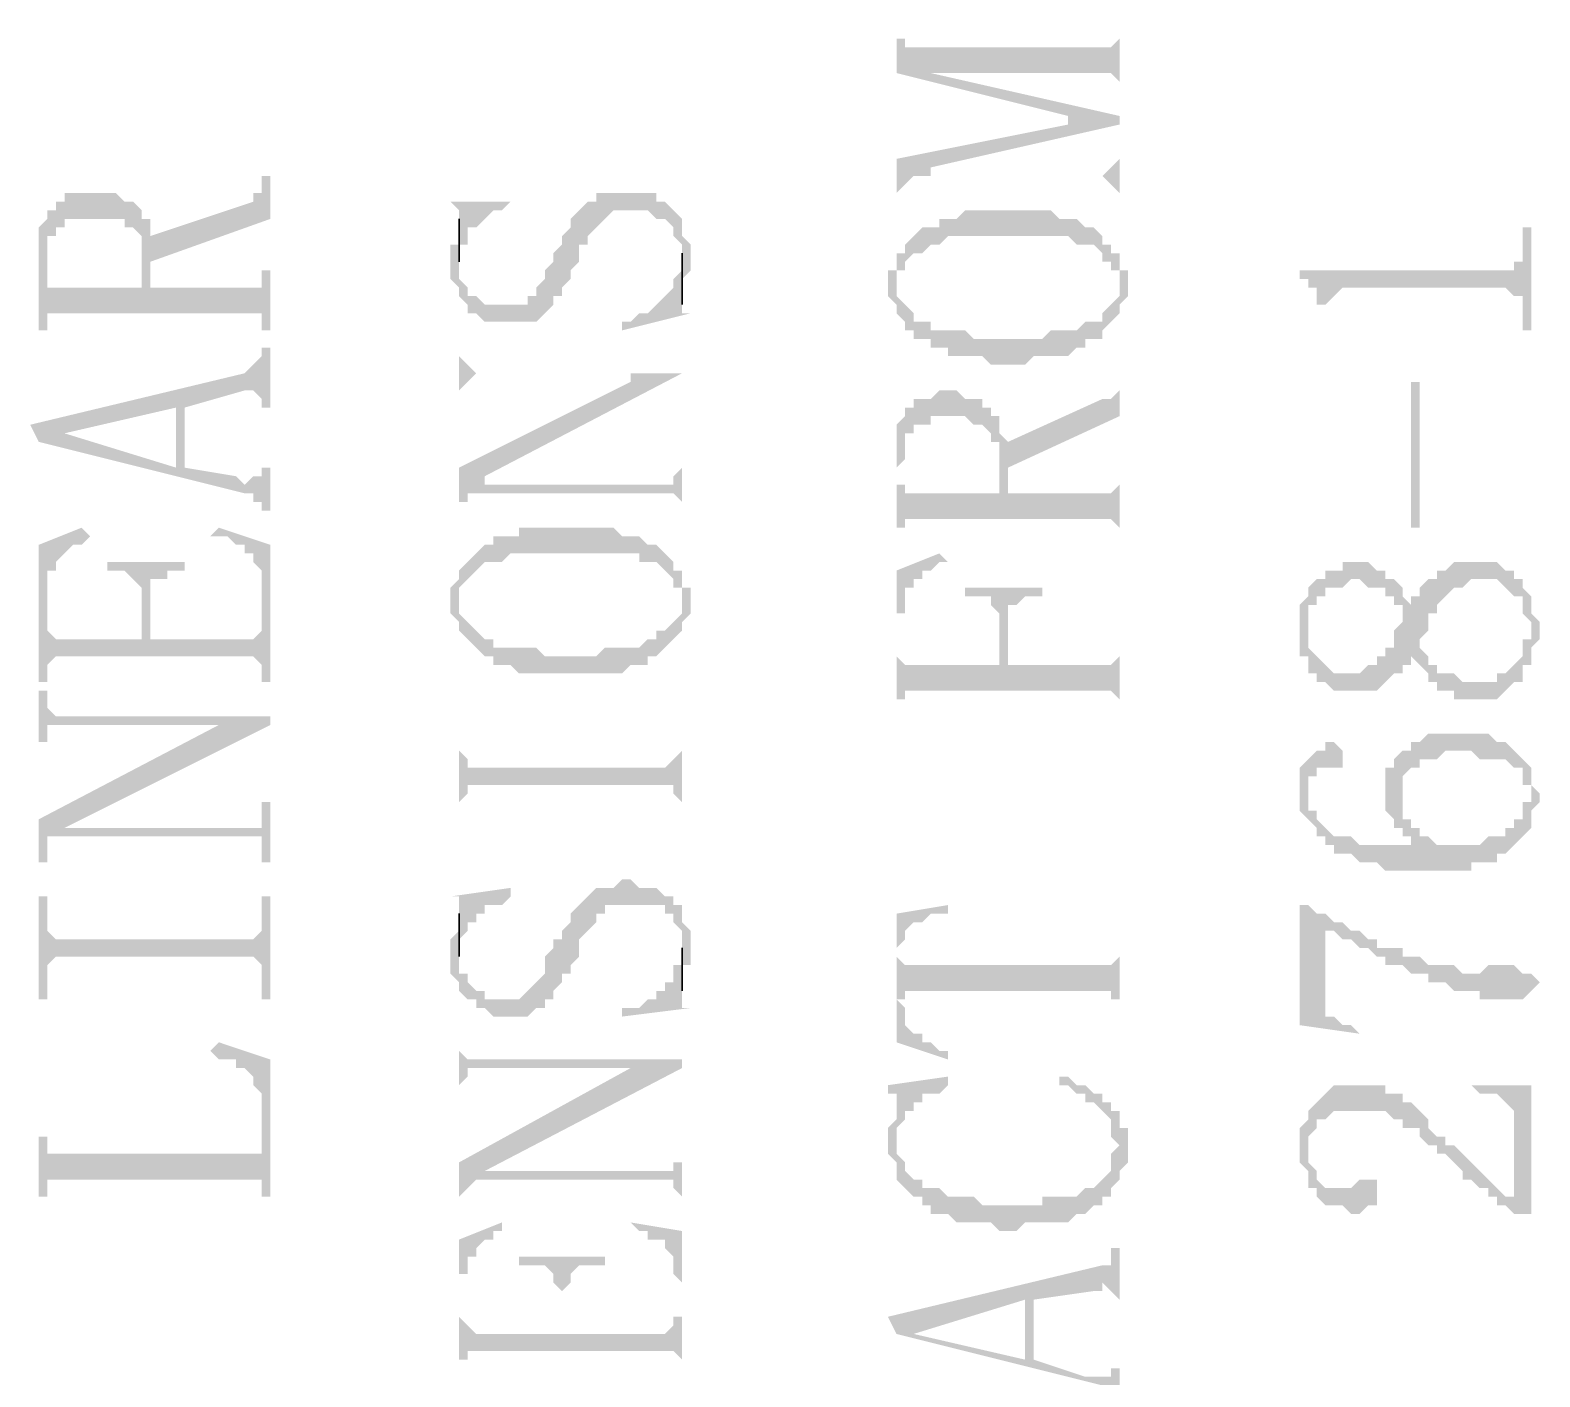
# Model space of a CAD drawing. Header units: millimetres. Extents: x 1399 to 2555, y 1196 to 1555.
# Drawn here: x 2144.98 to 2152.93, y 1466.06 to 1473.15 of the extents above; entities that cross this region are included whole.
import ezdxf

# ---------------------------------------------------------------- set-up
doc = ezdxf.new("R2010")
doc.units = ezdxf.units.MM

msp = doc.modelspace()

# ---------------------------------------------------------------- hatches: boundary and pattern name
at = {"transparency": 33554559}
for points in [[(2149.5401, 1473.14948), (2149.5401, 1472.92382), (2150.44274, 1472.69816), (2150.44274, 1472.65303), (2150.71354, 1472.65303), (2150.71354, 1472.69816), (2149.72063, 1472.92382), (2149.72063, 1472.92382), (2149.63036, 1473.05922), (2149.58523, 1473.05922), (2149.58523, 1473.10435), (2149.5401, 1473.10435)], [(2149.63036, 1473.05922), (2149.72063, 1472.92382), (2150.6684, 1472.92382), (2150.71354, 1472.87869), (2150.71354, 1472.83356), (2150.71354, 1473.14948), (2150.71354, 1473.10435), (2150.71354, 1473.10435), (2150.6684, 1473.05922), (2150.62327, 1473.05922)], [(2149.5401, 1472.4725), (2149.5401, 1472.29197), (2149.5401, 1472.29197), (2149.58523, 1472.33711), (2149.58523, 1472.33711), (2149.63036, 1472.38224), (2149.72063, 1472.42737), (2150.71354, 1472.65303), (2150.44274, 1472.65303)], [(2149.63036, 1472.38224), (2150.62327, 1472.38224), (2150.6684, 1472.33711), (2150.6684, 1472.33711), (2150.71354, 1472.29197), (2150.71354, 1472.4725), (2150.71354, 1472.4725), (2150.6684, 1472.42737), (2150.6684, 1472.42737), (2150.62327, 1472.38224), (2149.72063, 1472.38224), (2149.72063, 1472.42737)], [(2145.6136, 1472.06631), (2145.6136, 1471.93092), (2146.24545, 1472.15658), (2146.24545, 1472.38224), (2146.20032, 1472.38224), (2146.20032, 1472.33711), (2146.20032, 1472.29197), (2146.15519, 1472.29197), (2146.15519, 1472.24684)], [(2145.02688, 1471.97605), (2145.02688, 1471.56986), (2145.07202, 1471.56986), (2145.07202, 1471.97605), (2145.07202, 1472.06631), (2145.11715, 1472.06631), (2145.11715, 1472.11144), (2145.16228, 1472.11144), (2145.16228, 1472.15658), (2145.47821, 1472.15658), (2145.47821, 1472.11144), (2145.52334, 1472.11144), (2145.56847, 1472.06631), (2145.56847, 1472.02118), (2145.56847, 1471.79552), (2145.6136, 1472.15658), (2145.56847, 1472.15658), (2145.56847, 1472.20171), (2145.52334, 1472.24684), (2145.47821, 1472.24684), (2145.43307, 1472.29197), (2145.16228, 1472.29197), (2145.16228, 1472.24684), (2145.11715, 1472.24684), (2145.11715, 1472.20171), (2145.07202, 1472.20171), (2145.07202, 1472.15658), (2145.07202, 1472.15658), (2145.02688, 1472.11144), (2145.02688, 1472.06631), (2145.02688, 1472.02118)], [(2147.19323, 1471.93092), (2147.19323, 1471.84065), (2147.19323, 1471.84065), (2147.23836, 1471.79552), (2147.23836, 1471.75039), (2147.23836, 1471.75039), (2147.28349, 1471.70525), (2147.28349, 1471.66012), (2147.32862, 1471.66012), (2147.37376, 1471.61499), (2147.64455, 1471.61499), (2147.68968, 1471.66012), (2147.68968, 1471.66012), (2147.73481, 1471.70525), (2147.73481, 1471.75039), (2147.77995, 1471.75039), (2147.77995, 1471.79552), (2147.82508, 1471.84065), (2147.82508, 1471.88578), (2147.87021, 1471.93092), (2147.87021, 1472.02118), (2147.91534, 1472.02118), (2147.91534, 1472.06631), (2147.96047, 1472.11144), (2147.96047, 1472.11144), (2148.00561, 1472.15658), (2148.00561, 1472.15658), (2148.05074, 1472.20171), (2148.23127, 1472.20171), (2148.2764, 1472.15658), (2148.32153, 1472.15658), (2148.36666, 1472.11144), (2148.36666, 1472.06631), (2148.4118, 1472.02118), (2148.4118, 1471.79552), (2148.4118, 1471.84065), (2148.4118, 1471.84065), (2148.45693, 1471.88578), (2148.45693, 1471.97605), (2148.45693, 1472.02118), (2148.45693, 1472.02118), (2148.4118, 1472.06631), (2148.4118, 1472.15658), (2148.4118, 1472.15658), (2148.36666, 1472.20171), (2148.36666, 1472.20171), (2148.32153, 1472.24684), (2148.2764, 1472.24684), (2148.2764, 1472.29197), (2147.96047, 1472.29197), (2147.96047, 1472.24684), (2147.91534, 1472.24684), (2147.87021, 1472.20171), (2147.87021, 1472.20171), (2147.82508, 1472.15658), (2147.82508, 1472.11144), (2147.82508, 1472.11144), (2147.77995, 1472.06631), (2147.77995, 1472.02118), (2147.73481, 1471.97605), (2147.73481, 1471.93092), (2147.68968, 1471.88578), (2147.68968, 1471.84065), (2147.68968, 1471.84065), (2147.64455, 1471.79552), (2147.64455, 1471.75039), (2147.59942, 1471.75039), (2147.59942, 1471.70525), (2147.37376, 1471.70525), (2147.32862, 1471.75039), (2147.28349, 1471.75039), (2147.28349, 1471.79552), (2147.28349, 1471.79552), (2147.23836, 1471.84065), (2147.23836, 1472.11144), (2147.23836, 1472.02118), (2147.19323, 1472.02118), (2147.19323, 1471.97605)], [(2147.19323, 1472.24684), (2147.23836, 1472.20171), (2147.23836, 1472.02118), (2147.28349, 1472.02118), (2147.28349, 1472.11144), (2147.32862, 1472.11144), (2147.37376, 1472.15658), (2147.37376, 1472.15658), (2147.41889, 1472.20171), (2147.46402, 1472.20171), (2147.50915, 1472.24684), (2147.50915, 1472.24684)], [(2145.07202, 1471.61499), (2145.07202, 1471.66012), (2146.20032, 1471.66012), (2146.20032, 1471.56986), (2146.24545, 1471.56986), (2146.24545, 1471.88578), (2146.20032, 1471.88578), (2146.20032, 1471.84065), (2146.20032, 1471.79552), (2145.6136, 1471.79552), (2145.6136, 1472.06631), (2145.6136, 1472.15658), (2145.56847, 1471.79552), (2145.07202, 1471.79552), (2145.07202, 1471.93092)], [(2149.5401, 1471.97605), (2149.5401, 1471.79552), (2149.5401, 1471.88578), (2149.58523, 1471.88578), (2149.58523, 1471.93092), (2149.63036, 1471.97605), (2149.6755, 1471.97605), (2149.72063, 1472.02118), (2149.76576, 1472.02118), (2149.81089, 1472.06631), (2150.44274, 1472.06631), (2150.48788, 1472.02118), (2150.57814, 1472.02118), (2150.62327, 1471.97605), (2150.62327, 1471.93092), (2150.6684, 1471.93092), (2150.6684, 1471.88578), (2150.71354, 1471.88578), (2150.71354, 1471.79552), (2150.71354, 1471.97605), (2150.6684, 1471.97605), (2150.6684, 1472.02118), (2150.62327, 1472.02118), (2150.62327, 1472.06631), (2150.57814, 1472.11144), (2150.53301, 1472.11144), (2150.48788, 1472.15658), (2150.39761, 1472.15658), (2150.35248, 1472.20171), (2149.90116, 1472.20171), (2149.85603, 1472.15658), (2149.76576, 1472.15658), (2149.76576, 1472.11144), (2149.6755, 1472.11144), (2149.63036, 1472.06631), (2149.63036, 1472.06631), (2149.58523, 1472.02118), (2149.58523, 1471.97605)], [(2151.66131, 1471.88578), (2151.66131, 1471.84065), (2151.70644, 1471.84065), (2151.70644, 1471.79552), (2151.75158, 1471.79552), (2151.75158, 1471.70525), (2151.79671, 1471.70525), (2151.79671, 1471.56986), (2151.79671, 1471.70525), (2151.84184, 1471.75039), (2151.84184, 1471.75039), (2151.88697, 1471.79552), (2152.74448, 1471.79552), (2152.78962, 1471.75039), (2152.83475, 1471.75039), (2152.83475, 1471.70525), (2152.83475, 1471.56986), (2152.87988, 1471.56986), (2152.87988, 1472.11144), (2152.83475, 1472.11144), (2152.83475, 1471.97605), (2152.83475, 1471.93092), (2152.78962, 1471.93092), (2152.78962, 1471.88578), (2152.74448, 1471.88578)], [(2149.49497, 1471.79552), (2149.49497, 1471.75039), (2149.49497, 1471.75039), (2149.5401, 1471.70525), (2149.5401, 1471.66012), (2149.5401, 1471.66012), (2149.58523, 1471.61499), (2149.58523, 1471.56986), (2149.63036, 1471.56986), (2149.63036, 1471.52473), (2149.72063, 1471.52473), (2149.72063, 1471.47959), (2149.81089, 1471.47959), (2149.81089, 1471.43446), (2149.99142, 1471.43446), (2150.03655, 1471.38933), (2150.21708, 1471.38933), (2150.26222, 1471.43446), (2150.44274, 1471.43446), (2150.48788, 1471.47959), (2150.53301, 1471.47959), (2150.53301, 1471.52473), (2150.62327, 1471.52473), (2150.62327, 1471.56986), (2150.6684, 1471.61499), (2150.6684, 1471.61499), (2150.71354, 1471.66012), (2150.71354, 1471.70525), (2150.75867, 1471.75039), (2150.75867, 1471.88578), (2150.71354, 1471.88578), (2150.71354, 1471.97605), (2150.71354, 1471.79552), (2150.71354, 1471.75039), (2150.71354, 1471.75039), (2150.6684, 1471.70525), (2150.6684, 1471.70525), (2150.62327, 1471.66012), (2150.62327, 1471.61499), (2150.53301, 1471.61499), (2150.48788, 1471.56986), (2150.35248, 1471.56986), (2150.30735, 1471.52473), (2149.94629, 1471.52473), (2149.90116, 1471.56986), (2149.72063, 1471.56986), (2149.72063, 1471.61499), (2149.63036, 1471.61499), (2149.63036, 1471.66012), (2149.58523, 1471.70525), (2149.58523, 1471.70525), (2149.5401, 1471.75039), (2149.5401, 1471.79552), (2149.5401, 1471.97605), (2149.5401, 1471.88578), (2149.49497, 1471.88578), (2149.49497, 1471.84065)], [(2148.09587, 1471.61499), (2148.09587, 1471.56986), (2148.45693, 1471.66012), (2148.4118, 1471.66012), (2148.4118, 1471.70525), (2148.4118, 1471.88578), (2148.36666, 1471.84065), (2148.36666, 1471.79552), (2148.32153, 1471.75039), (2148.32153, 1471.75039), (2148.2764, 1471.70525), (2148.2764, 1471.70525), (2148.23127, 1471.66012), (2148.18614, 1471.66012), (2148.141, 1471.61499)], [(2144.98175, 1471.0734), (2145.02688, 1470.98314), (2145.16228, 1471.02827), (2145.749, 1471.16367), (2145.749, 1470.84774), (2145.79413, 1471.16367), (2146.11006, 1471.25393), (2146.15519, 1471.25393), (2146.20032, 1471.2088), (2146.20032, 1471.16367), (2146.24545, 1471.16367), (2146.24545, 1471.47959), (2146.20032, 1471.47959), (2146.20032, 1471.43446), (2146.20032, 1471.43446), (2146.15519, 1471.38933), (2146.15519, 1471.38933), (2146.11006, 1471.3442)], [(2147.23836, 1471.47959), (2147.23836, 1471.2088), (2147.23836, 1471.25393), (2147.28349, 1471.29907), (2147.28349, 1471.29907), (2147.32862, 1471.3442), (2148.141, 1471.3442), (2148.141, 1471.29907), (2148.4118, 1471.3442), (2147.32862, 1471.3442), (2147.28349, 1471.38933), (2147.28349, 1471.38933), (2147.23836, 1471.43446)], [(2147.23836, 1470.84774), (2147.23836, 1470.62208), (2147.23836, 1470.66721), (2147.28349, 1470.66721), (2147.28349, 1470.71235), (2147.32862, 1470.71235), (2147.37376, 1470.80261), (2148.4118, 1471.3442), (2148.141, 1471.29907)], [(2149.5401, 1470.89288), (2149.5401, 1470.48669), (2149.5401, 1470.84774), (2149.58523, 1470.89288), (2149.58523, 1470.98314), (2149.58523, 1471.02827), (2149.63036, 1471.02827), (2149.63036, 1471.0734), (2149.72063, 1471.0734), (2149.72063, 1471.11854), (2149.90116, 1471.11854), (2149.94629, 1471.0734), (2149.99142, 1471.0734), (2150.03655, 1471.02827), (2150.03655, 1470.98314), (2150.08169, 1470.98314), (2150.08169, 1470.71235), (2150.08169, 1471.11854), (2150.03655, 1471.11854), (2150.03655, 1471.16367), (2149.99142, 1471.16367), (2149.99142, 1471.2088), (2149.90116, 1471.2088), (2149.85603, 1471.25393), (2149.76576, 1471.25393), (2149.72063, 1471.2088), (2149.63036, 1471.2088), (2149.63036, 1471.16367), (2149.58523, 1471.16367), (2149.58523, 1471.11854), (2149.58523, 1471.11854), (2149.5401, 1471.0734), (2149.5401, 1471.02827), (2149.5401, 1470.93801)], [(2150.12682, 1470.98314), (2150.12682, 1470.84774), (2150.71354, 1471.11854), (2150.71354, 1471.29907), (2150.71354, 1471.25393), (2150.71354, 1471.25393), (2150.6684, 1471.2088), (2150.62327, 1471.2088)], [(2152.29316, 1470.53182), (2152.29316, 1471.29907), (2152.24803, 1471.29907), (2152.24803, 1470.53182)], [(2145.02688, 1470.98314), (2146.11006, 1470.71235), (2146.15519, 1470.71235), (2146.15519, 1470.66721), (2146.20032, 1470.66721), (2146.20032, 1470.62208), (2146.24545, 1470.62208), (2146.24545, 1470.84774), (2146.20032, 1470.84774), (2146.20032, 1470.80261), (2146.15519, 1470.80261), (2146.11006, 1470.75748), (2146.11006, 1470.75748), (2146.06492, 1470.80261), (2145.79413, 1470.84774), (2145.79413, 1471.16367), (2145.749, 1470.84774), (2145.16228, 1471.02827), (2145.16228, 1471.02827)], [(2149.5401, 1470.53182), (2149.58523, 1470.53182), (2149.58523, 1470.57695), (2150.6684, 1470.57695), (2150.71354, 1470.53182), (2150.71354, 1470.48669), (2150.71354, 1470.80261), (2150.71354, 1470.75748), (2150.71354, 1470.75748), (2150.6684, 1470.71235), (2150.12682, 1470.71235), (2150.12682, 1470.98314), (2150.12682, 1470.98314), (2150.08169, 1471.02827), (2150.08169, 1471.0734), (2150.08169, 1470.71235), (2149.58523, 1470.71235), (2149.58523, 1470.75748), (2149.5401, 1470.75748), (2149.5401, 1470.84774)], [(2147.32862, 1470.71235), (2148.36666, 1470.71235), (2148.4118, 1470.66721), (2148.4118, 1470.62208), (2148.4118, 1470.89288), (2148.4118, 1470.84774), (2148.36666, 1470.80261), (2148.36666, 1470.75748), (2147.37376, 1470.75748), (2147.37376, 1470.80261)], [(2145.02688, 1470.44155), (2145.02688, 1469.71944), (2145.07202, 1469.71944), (2145.07202, 1470.21589), (2145.07202, 1470.30616), (2145.11715, 1470.30616), (2145.11715, 1470.35129), (2145.11715, 1470.35129), (2145.16228, 1470.39642), (2145.16228, 1470.39642), (2145.20741, 1470.44155), (2145.25254, 1470.44155), (2145.29768, 1470.48669), (2145.25254, 1470.53182)], [(2145.92953, 1470.48669), (2146.01979, 1470.48669), (2146.06492, 1470.44155), (2146.11006, 1470.44155), (2146.11006, 1470.39642), (2146.15519, 1470.39642), (2146.15519, 1470.35129), (2146.15519, 1470.35129), (2146.20032, 1470.30616), (2146.20032, 1470.21589), (2146.20032, 1469.71944), (2146.24545, 1469.71944), (2146.24545, 1470.44155), (2145.97466, 1470.53182)], [(2147.23836, 1470.30616), (2147.23836, 1470.12563), (2147.23836, 1470.21589), (2147.28349, 1470.26103), (2147.28349, 1470.26103), (2147.32862, 1470.30616), (2147.32862, 1470.30616), (2147.37376, 1470.35129), (2147.46402, 1470.35129), (2147.50915, 1470.39642), (2148.18614, 1470.39642), (2148.18614, 1470.35129), (2148.2764, 1470.35129), (2148.32153, 1470.30616), (2148.32153, 1470.30616), (2148.36666, 1470.26103), (2148.36666, 1470.21589), (2148.4118, 1470.21589), (2148.4118, 1470.12563), (2148.4118, 1470.30616), (2148.36666, 1470.30616), (2148.36666, 1470.35129), (2148.32153, 1470.39642), (2148.32153, 1470.39642), (2148.2764, 1470.44155), (2148.23127, 1470.44155), (2148.18614, 1470.48669), (2148.09587, 1470.48669), (2148.05074, 1470.53182), (2147.55429, 1470.53182), (2147.55429, 1470.48669), (2147.41889, 1470.48669), (2147.41889, 1470.44155), (2147.37376, 1470.44155), (2147.32862, 1470.39642), (2147.32862, 1470.39642), (2147.28349, 1470.35129), (2147.28349, 1470.35129)], [(2149.5401, 1470.30616), (2149.5401, 1469.58404), (2149.5401, 1470.0805), (2149.58523, 1470.0805), (2149.58523, 1470.21589), (2149.63036, 1470.21589), (2149.63036, 1470.26103), (2149.6755, 1470.26103), (2149.6755, 1470.30616), (2149.72063, 1470.30616), (2149.76576, 1470.35129), (2149.81089, 1470.35129), (2149.76576, 1470.39642)], [(2145.38794, 1470.35129), (2145.38794, 1470.30616), (2145.47821, 1470.30616), (2145.52334, 1470.26103), (2145.52334, 1470.26103), (2145.56847, 1470.21589), (2145.56847, 1469.9451), (2145.6136, 1470.17076), (2145.6136, 1470.26103), (2145.70387, 1470.26103), (2145.70387, 1470.30616), (2145.79413, 1470.30616), (2145.79413, 1470.35129)], [(2147.19323, 1470.12563), (2147.19323, 1470.0805), (2147.23836, 1470.03536), (2147.23836, 1469.99023), (2147.28349, 1469.9451), (2147.28349, 1469.9451), (2147.32862, 1469.89997), (2147.32862, 1469.89997), (2147.37376, 1469.85484), (2147.41889, 1469.85484), (2147.41889, 1469.8097), (2147.50915, 1469.8097), (2147.55429, 1469.76457), (2148.09587, 1469.76457), (2148.141, 1469.8097), (2148.23127, 1469.8097), (2148.23127, 1469.85484), (2148.2764, 1469.85484), (2148.32153, 1469.89997), (2148.32153, 1469.89997), (2148.36666, 1469.9451), (2148.36666, 1469.9451), (2148.4118, 1469.99023), (2148.4118, 1470.03536), (2148.4118, 1470.03536), (2148.45693, 1470.0805), (2148.45693, 1470.12563), (2148.45693, 1470.21589), (2148.4118, 1470.21589), (2148.4118, 1470.30616), (2148.4118, 1470.12563), (2148.4118, 1470.0805), (2148.36666, 1470.03536), (2148.36666, 1470.03536), (2148.32153, 1469.99023), (2148.2764, 1469.99023), (2148.2764, 1469.9451), (2148.23127, 1469.9451), (2148.18614, 1469.89997), (2148.00561, 1469.89997), (2147.96047, 1469.85484), (2147.68968, 1469.85484), (2147.64455, 1469.89997), (2147.41889, 1469.89997), (2147.41889, 1469.9451), (2147.37376, 1469.9451), (2147.32862, 1469.99023), (2147.32862, 1469.99023), (2147.28349, 1470.03536), (2147.28349, 1470.03536), (2147.23836, 1470.0805), (2147.23836, 1470.12563), (2147.23836, 1470.30616), (2147.23836, 1470.26103), (2147.23836, 1470.26103), (2147.19323, 1470.21589), (2147.19323, 1470.17076)], [(2151.66131, 1469.99023), (2151.66131, 1469.85484), (2151.70644, 1469.85484), (2151.70644, 1469.76457), (2151.75158, 1469.76457), (2151.75158, 1469.71944), (2151.79671, 1469.71944), (2151.84184, 1469.67431), (2152.0675, 1469.67431), (2152.11263, 1469.71944), (2152.11263, 1469.71944), (2152.15777, 1469.76457), (2152.2029, 1469.76457), (2152.2029, 1469.8097), (2152.24803, 1469.8097), (2152.24803, 1469.85484), (2152.24803, 1469.85484), (2152.29316, 1469.8097), (2152.29316, 1469.9451), (2152.29316, 1469.9451), (2152.3383, 1469.99023), (2152.3383, 1470.0805), (2152.38343, 1470.0805), (2152.38343, 1470.12563), (2152.42856, 1470.17076), (2152.42856, 1470.17076), (2152.47369, 1470.21589), (2152.51882, 1470.21589), (2152.56396, 1470.26103), (2152.69935, 1470.26103), (2152.74448, 1470.21589), (2152.74448, 1470.21589), (2152.78962, 1470.17076), (2152.83475, 1470.17076), (2152.83475, 1470.12563), (2152.83475, 1470.0805), (2152.87988, 1470.03536), (2152.87988, 1469.8097), (2152.87988, 1469.89997), (2152.87988, 1469.89997), (2152.92501, 1469.9451), (2152.92501, 1470.03536), (2152.87988, 1470.0805), (2152.87988, 1470.12563), (2152.87988, 1470.17076), (2152.83475, 1470.21589), (2152.83475, 1470.26103), (2152.78962, 1470.26103), (2152.78962, 1470.30616), (2152.74448, 1470.30616), (2152.69935, 1470.35129), (2152.47369, 1470.35129), (2152.42856, 1470.30616), (2152.38343, 1470.30616), (2152.38343, 1470.26103), (2152.3383, 1470.26103), (2152.29316, 1470.21589), (2152.29316, 1470.17076), (2152.24803, 1470.17076), (2152.24803, 1470.12563), (2152.24803, 1470.12563), (2152.2029, 1470.17076), (2152.2029, 1470.0805), (2152.2029, 1470.03536), (2152.15777, 1469.99023), (2152.15777, 1469.89997), (2152.11263, 1469.89997), (2152.11263, 1469.85484), (2152.0675, 1469.85484), (2152.0675, 1469.8097), (2152.02237, 1469.8097), (2151.97724, 1469.76457), (2151.84184, 1469.76457), (2151.79671, 1469.8097), (2151.79671, 1469.8097), (2151.75158, 1469.85484), (2151.75158, 1469.85484), (2151.70644, 1469.89997), (2151.70644, 1469.9451), (2151.70644, 1470.17076), (2151.70644, 1470.17076), (2151.66131, 1470.12563), (2151.66131, 1470.03536)], [(2151.70644, 1470.17076), (2151.70644, 1469.99023), (2151.70644, 1470.12563), (2151.75158, 1470.12563), (2151.75158, 1470.17076), (2151.79671, 1470.17076), (2151.79671, 1470.21589), (2151.88697, 1470.21589), (2151.93211, 1470.26103), (2151.97724, 1470.26103), (2152.02237, 1470.21589), (2152.11263, 1470.21589), (2152.11263, 1470.17076), (2152.15777, 1470.17076), (2152.15777, 1470.12563), (2152.2029, 1470.12563), (2152.2029, 1470.0805), (2152.2029, 1470.17076), (2152.2029, 1470.21589), (2152.15777, 1470.26103), (2152.11263, 1470.26103), (2152.11263, 1470.30616), (2152.0675, 1470.30616), (2152.02237, 1470.35129), (2151.88697, 1470.35129), (2151.88697, 1470.30616), (2151.79671, 1470.30616), (2151.79671, 1470.26103), (2151.75158, 1470.26103), (2151.70644, 1470.21589)], [(2145.07202, 1469.76457), (2145.07202, 1469.8097), (2145.07202, 1469.8097), (2145.11715, 1469.85484), (2146.15519, 1469.85484), (2146.20032, 1469.8097), (2146.20032, 1469.76457), (2146.20032, 1470.03536), (2146.20032, 1469.99023), (2146.20032, 1469.99023), (2146.15519, 1469.9451), (2145.6136, 1469.9451), (2145.6136, 1470.17076), (2145.56847, 1469.9451), (2145.11715, 1469.9451), (2145.07202, 1469.99023), (2145.07202, 1470.21589)], [(2149.90116, 1470.21589), (2149.90116, 1470.17076), (2150.03655, 1470.17076), (2150.03655, 1470.12563), (2150.03655, 1470.12563), (2150.08169, 1470.0805), (2150.08169, 1469.8097), (2150.12682, 1470.03536), (2150.12682, 1470.12563), (2150.17195, 1470.12563), (2150.21708, 1470.17076), (2150.30735, 1470.17076), (2150.30735, 1470.21589)], [(2149.5401, 1469.62917), (2149.58523, 1469.62917), (2149.58523, 1469.67431), (2150.6684, 1469.67431), (2150.71354, 1469.62917), (2150.71354, 1469.58404), (2150.71354, 1469.89997), (2150.71354, 1469.85484), (2150.71354, 1469.85484), (2150.6684, 1469.8097), (2150.12682, 1469.8097), (2150.12682, 1470.03536), (2150.08169, 1469.8097), (2149.58523, 1469.8097), (2149.5401, 1469.85484), (2149.5401, 1470.03536)], [(2152.29316, 1469.8097), (2152.29316, 1469.8097), (2152.3383, 1469.76457), (2152.3383, 1469.71944), (2152.38343, 1469.71944), (2152.38343, 1469.67431), (2152.47369, 1469.67431), (2152.47369, 1469.62917), (2152.69935, 1469.62917), (2152.74448, 1469.67431), (2152.74448, 1469.67431), (2152.78962, 1469.71944), (2152.83475, 1469.71944), (2152.83475, 1469.8097), (2152.87988, 1469.8097), (2152.87988, 1469.99023), (2152.87988, 1469.9451), (2152.83475, 1469.9451), (2152.83475, 1469.85484), (2152.83475, 1469.85484), (2152.78962, 1469.8097), (2152.78962, 1469.8097), (2152.74448, 1469.76457), (2152.69935, 1469.76457), (2152.69935, 1469.71944), (2152.51882, 1469.71944), (2152.47369, 1469.76457), (2152.38343, 1469.76457), (2152.38343, 1469.8097), (2152.3383, 1469.8097), (2152.3383, 1469.85484), (2152.29316, 1469.89997), (2152.29316, 1469.89997)], [(2145.02688, 1469.67431), (2145.02688, 1469.40351), (2145.07202, 1469.40351), (2145.07202, 1469.44865), (2145.07202, 1469.49378), (2146.24545, 1469.49378), (2146.24545, 1469.53891), (2145.11715, 1469.53891), (2145.07202, 1469.58404), (2145.07202, 1469.67431)], [(2145.02688, 1468.99732), (2145.02688, 1468.77166), (2145.07202, 1468.77166), (2145.07202, 1468.90706), (2145.11715, 1468.90706), (2145.16228, 1468.95219), (2146.24545, 1469.49378), (2145.97466, 1469.49378)], [(2147.23836, 1469.49378), (2147.23836, 1468.95219), (2147.23836, 1469.08759), (2147.28349, 1469.13272), (2147.28349, 1469.17785), (2148.36666, 1469.17785), (2148.36666, 1469.13272), (2148.36666, 1469.13272), (2148.4118, 1469.08759), (2148.4118, 1468.95219), (2148.4118, 1469.49378), (2148.4118, 1469.35838), (2148.36666, 1469.31325), (2148.36666, 1469.31325), (2148.32153, 1469.26812), (2147.28349, 1469.26812), (2147.28349, 1469.31325), (2147.28349, 1469.31325), (2147.23836, 1469.35838)], [(2152.11263, 1469.13272), (2152.11263, 1469.04246), (2152.15777, 1468.99732), (2152.15777, 1468.95219), (2152.2029, 1468.95219), (2152.2029, 1469.17785), (2152.2029, 1469.22299), (2152.24803, 1469.26812), (2152.29316, 1469.26812), (2152.29316, 1469.31325), (2152.38343, 1469.31325), (2152.42856, 1469.35838), (2152.56396, 1469.35838), (2152.60909, 1469.31325), (2152.74448, 1469.31325), (2152.78962, 1469.26812), (2152.83475, 1469.26812), (2152.83475, 1469.17785), (2152.87988, 1469.17785), (2152.87988, 1468.95219), (2152.87988, 1469.04246), (2152.92501, 1469.08759), (2152.92501, 1469.13272), (2152.92501, 1469.13272), (2152.87988, 1469.17785), (2152.87988, 1469.22299), (2152.87988, 1469.26812), (2152.83475, 1469.31325), (2152.83475, 1469.31325), (2152.78962, 1469.35838), (2152.78962, 1469.35838), (2152.74448, 1469.40351), (2152.69935, 1469.40351), (2152.65422, 1469.44865), (2152.3383, 1469.44865), (2152.29316, 1469.40351), (2152.24803, 1469.40351), (2152.24803, 1469.35838), (2152.2029, 1469.35838), (2152.15777, 1469.31325), (2152.15777, 1469.26812), (2152.11263, 1469.26812), (2152.11263, 1469.17785)], [(2151.70644, 1469.31325), (2151.70644, 1469.13272), (2151.70644, 1469.22299), (2151.75158, 1469.22299), (2151.75158, 1469.26812), (2151.88697, 1469.26812), (2151.88697, 1469.35838), (2151.88697, 1469.35838), (2151.84184, 1469.40351), (2151.79671, 1469.40351), (2151.79671, 1469.35838), (2151.75158, 1469.35838)], [(2151.66131, 1469.17785), (2151.66131, 1469.08759), (2151.66131, 1469.04246), (2151.70644, 1468.99732), (2151.70644, 1468.99732), (2151.75158, 1468.95219), (2151.75158, 1468.90706), (2151.79671, 1468.90706), (2151.79671, 1468.86193), (2151.84184, 1468.86193), (2151.84184, 1468.8168), (2151.93211, 1468.8168), (2151.97724, 1468.77166), (2152.0675, 1468.77166), (2152.11263, 1468.72653), (2152.56396, 1468.72653), (2152.56396, 1468.77166), (2152.69935, 1468.77166), (2152.69935, 1468.8168), (2152.74448, 1468.8168), (2152.78962, 1468.86193), (2152.78962, 1468.86193), (2152.83475, 1468.90706), (2152.83475, 1468.90706), (2152.87988, 1468.95219), (2152.87988, 1469.13272), (2152.87988, 1469.08759), (2152.83475, 1469.08759), (2152.83475, 1468.99732), (2152.78962, 1468.99732), (2152.78962, 1468.95219), (2152.74448, 1468.95219), (2152.74448, 1468.90706), (2152.65422, 1468.90706), (2152.60909, 1468.86193), (2152.38343, 1468.86193), (2152.3383, 1468.90706), (2152.29316, 1468.86193), (2151.97724, 1468.86193), (2151.93211, 1468.90706), (2151.84184, 1468.90706), (2151.79671, 1468.95219), (2151.79671, 1468.95219), (2151.75158, 1468.99732), (2151.75158, 1469.04246), (2151.70644, 1469.04246), (2151.70644, 1469.13272), (2151.70644, 1469.31325), (2151.66131, 1469.26812), (2151.66131, 1469.22299), (2151.66131, 1469.22299)], [(2152.2029, 1468.95219), (2152.2029, 1468.90706), (2152.24803, 1468.90706), (2152.24803, 1468.86193), (2152.29316, 1468.86193), (2152.3383, 1468.90706), (2152.29316, 1468.90706), (2152.29316, 1468.95219), (2152.24803, 1468.95219), (2152.24803, 1468.99732), (2152.2029, 1468.99732), (2152.2029, 1469.04246), (2152.2029, 1469.13272)], [(2145.11715, 1468.90706), (2146.20032, 1468.90706), (2146.20032, 1468.86193), (2146.20032, 1468.77166), (2146.24545, 1468.77166), (2146.24545, 1469.08759), (2146.20032, 1469.08759), (2146.20032, 1468.99732), (2146.20032, 1468.95219), (2145.16228, 1468.95219)], [(2147.19323, 1468.27521), (2147.19323, 1468.18495), (2147.23836, 1468.13981), (2147.23836, 1468.09468), (2147.28349, 1468.04955), (2147.32862, 1468.04955), (2147.32862, 1468.00442), (2147.37376, 1468.00442), (2147.41889, 1467.95928), (2147.59942, 1467.95928), (2147.64455, 1468.00442), (2147.68968, 1468.00442), (2147.68968, 1468.04955), (2147.73481, 1468.04955), (2147.73481, 1468.09468), (2147.73481, 1468.09468), (2147.77995, 1468.13981), (2147.77995, 1468.18495), (2147.82508, 1468.18495), (2147.82508, 1468.23008), (2147.87021, 1468.27521), (2147.87021, 1468.36547), (2147.91534, 1468.41061), (2147.91534, 1468.41061), (2147.96047, 1468.45574), (2147.96047, 1468.50087), (2148.00561, 1468.50087), (2148.00561, 1468.546), (2148.32153, 1468.546), (2148.32153, 1468.50087), (2148.36666, 1468.50087), (2148.36666, 1468.45574), (2148.36666, 1468.45574), (2148.4118, 1468.41061), (2148.4118, 1468.13981), (2148.4118, 1468.23008), (2148.45693, 1468.23008), (2148.45693, 1468.32034), (2148.45693, 1468.41061), (2148.4118, 1468.45574), (2148.4118, 1468.546), (2148.36666, 1468.546), (2148.36666, 1468.59113), (2148.32153, 1468.59113), (2148.2764, 1468.63627), (2148.18614, 1468.63627), (2148.141, 1468.6814), (2148.09587, 1468.6814), (2148.05074, 1468.63627), (2147.96047, 1468.63627), (2147.91534, 1468.59113), (2147.91534, 1468.59113), (2147.87021, 1468.546), (2147.87021, 1468.546), (2147.82508, 1468.50087), (2147.82508, 1468.45574), (2147.77995, 1468.41061), (2147.77995, 1468.36547), (2147.73481, 1468.36547), (2147.73481, 1468.32034), (2147.68968, 1468.27521), (2147.68968, 1468.18495), (2147.64455, 1468.13981), (2147.64455, 1468.13981), (2147.59942, 1468.09468), (2147.59942, 1468.09468), (2147.55429, 1468.04955), (2147.37376, 1468.04955), (2147.37376, 1468.09468), (2147.32862, 1468.09468), (2147.28349, 1468.13981), (2147.28349, 1468.18495), (2147.23836, 1468.18495), (2147.23836, 1468.45574), (2147.23836, 1468.41061), (2147.23836, 1468.41061), (2147.19323, 1468.36547), (2147.19323, 1468.32034)], [(2147.19323, 1468.59113), (2147.23836, 1468.59113), (2147.23836, 1468.546), (2147.23836, 1468.36547), (2147.28349, 1468.41061), (2147.28349, 1468.45574), (2147.32862, 1468.45574), (2147.32862, 1468.50087), (2147.37376, 1468.50087), (2147.37376, 1468.546), (2147.46402, 1468.546), (2147.50915, 1468.59113), (2147.50915, 1468.63627)], [(2145.02688, 1468.59113), (2145.02688, 1468.04955), (2145.07202, 1468.04955), (2145.07202, 1468.23008), (2145.07202, 1468.23008), (2145.11715, 1468.27521), (2146.15519, 1468.27521), (2146.20032, 1468.23008), (2146.20032, 1468.04955), (2146.24545, 1468.04955), (2146.24545, 1468.59113), (2146.20032, 1468.59113), (2146.20032, 1468.41061), (2146.20032, 1468.41061), (2146.15519, 1468.36547), (2145.11715, 1468.36547), (2145.07202, 1468.41061), (2145.07202, 1468.59113)], [(2149.5401, 1468.50087), (2149.5401, 1468.27521), (2149.5401, 1468.32034), (2149.58523, 1468.36547), (2149.58523, 1468.41061), (2149.58523, 1468.41061), (2149.63036, 1468.45574), (2149.6755, 1468.45574), (2149.72063, 1468.50087), (2149.81089, 1468.50087), (2149.81089, 1468.546)], [(2149.5401, 1468.50087), (2149.5401, 1467.82389), (2149.81089, 1467.73362), (2149.81089, 1467.77876), (2149.76576, 1467.77876), (2149.72063, 1467.82389), (2149.6755, 1467.82389), (2149.6755, 1467.86902), (2149.63036, 1467.86902), (2149.58523, 1467.91415), (2149.58523, 1468.00442), (2149.5401, 1468.04955), (2149.5401, 1468.27521)], [(2151.66131, 1468.546), (2151.66131, 1467.91415), (2151.97724, 1467.86902), (2151.97724, 1467.86902), (2151.93211, 1467.91415), (2151.88697, 1467.91415), (2151.84184, 1467.95928), (2151.79671, 1467.95928), (2151.79671, 1468.45574), (2151.75158, 1468.50087), (2151.70644, 1468.546)], [(2151.75158, 1468.50087), (2151.79671, 1468.45574), (2151.79671, 1468.41061), (2151.84184, 1468.41061), (2151.88697, 1468.36547), (2151.93211, 1468.36547), (2151.97724, 1468.32034), (2152.02237, 1468.32034), (2152.0675, 1468.27521), (2152.11263, 1468.27521), (2152.11263, 1468.23008), (2152.2029, 1468.23008), (2152.24803, 1468.18495), (2152.3383, 1468.18495), (2152.3383, 1468.13981), (2152.42856, 1468.13981), (2152.47369, 1468.09468), (2152.60909, 1468.09468), (2152.60909, 1468.04955), (2152.83475, 1468.04955), (2152.87988, 1468.09468), (2152.87988, 1468.09468), (2152.92501, 1468.13981), (2152.87988, 1468.18495), (2152.83475, 1468.18495), (2152.78962, 1468.23008), (2152.65422, 1468.23008), (2152.60909, 1468.18495), (2152.51882, 1468.18495), (2152.47369, 1468.23008), (2152.3383, 1468.23008), (2152.29316, 1468.27521), (2152.2029, 1468.27521), (2152.2029, 1468.32034), (2152.0675, 1468.32034), (2152.0675, 1468.36547), (2152.02237, 1468.36547), (2151.97724, 1468.41061), (2151.93211, 1468.41061), (2151.88697, 1468.45574), (2151.84184, 1468.45574), (2151.79671, 1468.50087)], [(2149.5401, 1468.27521), (2149.5401, 1468.04955), (2149.58523, 1468.04955), (2149.58523, 1468.09468), (2150.6684, 1468.09468), (2150.6684, 1468.04955), (2150.71354, 1468.04955), (2150.71354, 1467.95928), (2150.71354, 1468.32034), (2150.71354, 1468.27521), (2150.71354, 1468.27521), (2150.6684, 1468.23008), (2149.58523, 1468.23008)], [(2148.09587, 1468.00442), (2148.09587, 1467.95928), (2148.45693, 1468.00442), (2148.4118, 1468.00442), (2148.4118, 1468.04955), (2148.4118, 1468.23008), (2148.36666, 1468.23008), (2148.36666, 1468.13981), (2148.32153, 1468.13981), (2148.32153, 1468.09468), (2148.2764, 1468.09468), (2148.2764, 1468.04955), (2148.23127, 1468.04955), (2148.18614, 1468.00442), (2148.141, 1468.00442)], [(2147.23836, 1467.86902), (2147.23836, 1467.55309), (2147.23836, 1467.59823), (2147.28349, 1467.64336), (2147.28349, 1467.68849), (2148.4118, 1467.68849), (2148.4118, 1467.73362), (2147.28349, 1467.73362), (2147.23836, 1467.77876)], [(2145.92953, 1467.77876), (2145.92953, 1467.77876), (2145.97466, 1467.73362), (2146.06492, 1467.73362), (2146.06492, 1467.68849), (2146.11006, 1467.68849), (2146.15519, 1467.64336), (2146.15519, 1467.59823), (2146.20032, 1467.55309), (2146.20032, 1467.50796), (2146.20032, 1467.01151), (2146.24545, 1467.01151), (2146.24545, 1467.73362), (2145.97466, 1467.82389)], [(2147.23836, 1467.19204), (2147.23836, 1466.96638), (2147.23836, 1467.01151), (2147.28349, 1467.05664), (2147.28349, 1467.05664), (2147.32862, 1467.10177), (2147.37376, 1467.14691), (2148.4118, 1467.68849), (2148.141, 1467.68849)], [(2149.49497, 1467.59823), (2149.49497, 1467.55309), (2149.5401, 1467.55309), (2149.5401, 1467.14691), (2149.5401, 1467.37257), (2149.58523, 1467.4177), (2149.58523, 1467.46283), (2149.63036, 1467.46283), (2149.63036, 1467.50796), (2149.6755, 1467.50796), (2149.6755, 1467.55309), (2149.76576, 1467.55309), (2149.81089, 1467.59823), (2149.81089, 1467.64336)], [(2150.39761, 1467.59823), (2150.44274, 1467.59823), (2150.48788, 1467.55309), (2150.53301, 1467.55309), (2150.53301, 1467.50796), (2150.57814, 1467.50796), (2150.62327, 1467.46283), (2150.62327, 1467.46283), (2150.6684, 1467.4177), (2150.6684, 1467.37257), (2150.6684, 1467.32743), (2150.71354, 1467.2823), (2150.71354, 1467.46283), (2150.6684, 1467.46283), (2150.6684, 1467.50796), (2150.62327, 1467.50796), (2150.62327, 1467.55309), (2150.57814, 1467.55309), (2150.53301, 1467.59823), (2150.48788, 1467.59823), (2150.44274, 1467.64336), (2150.39761, 1467.64336)], [(2151.66131, 1467.2823), (2151.66131, 1467.19204), (2151.66131, 1467.19204), (2151.70644, 1467.14691), (2151.70644, 1467.10177), (2151.70644, 1467.32743), (2151.70644, 1467.32743), (2151.75158, 1467.37257), (2151.75158, 1467.4177), (2151.79671, 1467.4177), (2151.84184, 1467.46283), (2152.11263, 1467.46283), (2152.15777, 1467.4177), (2152.2029, 1467.4177), (2152.2029, 1467.37257), (2152.29316, 1467.37257), (2152.29316, 1467.32743), (2152.3383, 1467.2823), (2152.38343, 1467.2823), (2152.38343, 1467.23717), (2152.42856, 1467.23717), (2152.47369, 1467.19204), (2152.47369, 1467.19204), (2152.51882, 1467.14691), (2152.51882, 1467.10177), (2152.56396, 1467.10177), (2152.60909, 1467.05664), (2152.65422, 1467.05664), (2152.65422, 1467.01151), (2152.69935, 1467.01151), (2152.69935, 1466.96638), (2152.74448, 1466.96638), (2152.78962, 1466.92124), (2152.78962, 1467.01151), (2152.74448, 1467.01151), (2152.69935, 1467.05664), (2152.69935, 1467.05664), (2152.65422, 1467.10177), (2152.60909, 1467.14691), (2152.60909, 1467.14691), (2152.56396, 1467.19204), (2152.56396, 1467.19204), (2152.51882, 1467.23717), (2152.51882, 1467.23717), (2152.47369, 1467.2823), (2152.42856, 1467.2823), (2152.42856, 1467.32743), (2152.38343, 1467.32743), (2152.3383, 1467.37257), (2152.3383, 1467.4177), (2152.29316, 1467.46283), (2152.29316, 1467.46283), (2152.24803, 1467.50796), (2152.2029, 1467.50796), (2152.2029, 1467.55309), (2152.11263, 1467.55309), (2152.11263, 1467.59823), (2151.84184, 1467.59823), (2151.79671, 1467.55309), (2151.79671, 1467.55309), (2151.75158, 1467.50796), (2151.75158, 1467.50796), (2151.70644, 1467.46283), (2151.70644, 1467.4177), (2151.66131, 1467.37257), (2151.66131, 1467.32743)], [(2152.56396, 1467.59823), (2152.56396, 1467.59823), (2152.60909, 1467.55309), (2152.69935, 1467.55309), (2152.74448, 1467.50796), (2152.74448, 1467.50796), (2152.78962, 1467.46283), (2152.78962, 1466.92124), (2152.87988, 1466.92124), (2152.87988, 1467.59823)], [(2149.49497, 1467.32743), (2149.49497, 1467.2823), (2149.49497, 1467.23717), (2149.5401, 1467.19204), (2149.5401, 1467.14691), (2149.5401, 1467.50796), (2149.5401, 1467.46283), (2149.5401, 1467.4177), (2149.49497, 1467.37257)], [(2149.5401, 1467.14691), (2149.5401, 1467.10177), (2149.58523, 1467.05664), (2149.58523, 1467.05664), (2149.63036, 1467.01151), (2149.6755, 1467.01151), (2149.6755, 1466.96638), (2149.72063, 1466.96638), (2149.72063, 1466.92124), (2149.81089, 1466.92124), (2149.85603, 1466.87611), (2150.03655, 1466.87611), (2150.08169, 1466.83098), (2150.17195, 1466.83098), (2150.21708, 1466.87611), (2150.44274, 1466.87611), (2150.48788, 1466.92124), (2150.53301, 1466.92124), (2150.57814, 1466.96638), (2150.62327, 1466.96638), (2150.62327, 1467.01151), (2150.6684, 1467.01151), (2150.6684, 1467.05664), (2150.71354, 1467.10177), (2150.71354, 1467.14691), (2150.75867, 1467.19204), (2150.75867, 1467.2823), (2150.75867, 1467.37257), (2150.71354, 1467.37257), (2150.71354, 1467.46283), (2150.71354, 1467.2823), (2150.71354, 1467.2823), (2150.6684, 1467.23717), (2150.6684, 1467.14691), (2150.6684, 1467.14691), (2150.62327, 1467.10177), (2150.62327, 1467.10177), (2150.57814, 1467.05664), (2150.53301, 1467.05664), (2150.48788, 1467.01151), (2150.30735, 1467.01151), (2150.30735, 1466.96638), (2149.99142, 1466.96638), (2149.94629, 1467.01151), (2149.81089, 1467.01151), (2149.76576, 1467.05664), (2149.6755, 1467.05664), (2149.6755, 1467.10177), (2149.63036, 1467.10177), (2149.58523, 1467.14691), (2149.58523, 1467.19204), (2149.5401, 1467.23717), (2149.5401, 1467.2823)], [(2145.02688, 1467.32743), (2145.02688, 1467.01151), (2145.07202, 1467.01151), (2145.07202, 1467.10177), (2146.20032, 1467.10177), (2146.20032, 1467.05664), (2146.20032, 1467.2823), (2146.20032, 1467.23717), (2145.07202, 1467.23717), (2145.07202, 1467.2823), (2145.07202, 1467.32743)], [(2147.32862, 1467.10177), (2148.36666, 1467.10177), (2148.36666, 1467.05664), (2148.36666, 1467.05664), (2148.4118, 1467.01151), (2148.4118, 1466.96638), (2148.4118, 1467.23717), (2148.4118, 1467.19204), (2148.36666, 1467.19204), (2148.36666, 1467.14691), (2147.37376, 1467.14691)], [(2151.70644, 1467.10177), (2151.70644, 1467.05664), (2151.75158, 1467.05664), (2151.75158, 1467.01151), (2151.75158, 1467.01151), (2151.79671, 1466.96638), (2151.88697, 1466.96638), (2151.93211, 1466.92124), (2151.97724, 1466.92124), (2152.02237, 1466.96638), (2152.0675, 1466.96638), (2152.0675, 1467.01151), (2152.0675, 1467.10177), (2151.97724, 1467.10177), (2151.93211, 1467.05664), (2151.79671, 1467.05664), (2151.75158, 1467.10177), (2151.75158, 1467.14691), (2151.70644, 1467.19204), (2151.70644, 1467.23717)], [(2147.23836, 1466.78585), (2147.23836, 1466.10887), (2147.23836, 1466.60532), (2147.28349, 1466.60532), (2147.28349, 1466.69558), (2147.32862, 1466.69558), (2147.32862, 1466.74072), (2147.32862, 1466.74072), (2147.37376, 1466.78585), (2147.41889, 1466.78585), (2147.41889, 1466.83098), (2147.46402, 1466.83098), (2147.46402, 1466.87611)], [(2148.141, 1466.87611), (2148.141, 1466.87611), (2148.18614, 1466.83098), (2148.23127, 1466.83098), (2148.23127, 1466.78585), (2148.32153, 1466.78585), (2148.32153, 1466.74072), (2148.32153, 1466.74072), (2148.36666, 1466.69558), (2148.36666, 1466.65045), (2148.36666, 1466.60532), (2148.4118, 1466.56019), (2148.4118, 1466.10887), (2148.4118, 1466.83098)], [(2149.49497, 1466.37966), (2149.5401, 1466.28939), (2149.63036, 1466.28939), (2150.21708, 1466.46992), (2150.21708, 1466.154), (2150.26222, 1466.46992), (2150.57814, 1466.51505), (2150.62327, 1466.51505), (2150.62327, 1466.56019), (2150.6684, 1466.51505), (2150.6684, 1466.51505), (2150.71354, 1466.46992), (2150.71354, 1466.74072), (2150.6684, 1466.74072), (2150.6684, 1466.65045), (2150.62327, 1466.65045)], [(2147.55429, 1466.69558), (2147.55429, 1466.65045), (2147.68968, 1466.65045), (2147.73481, 1466.60532), (2147.73481, 1466.56019), (2147.77995, 1466.51505), (2147.77995, 1466.28939), (2147.77995, 1466.51505), (2147.77995, 1466.51505), (2147.82508, 1466.56019), (2147.82508, 1466.60532), (2147.82508, 1466.60532), (2147.87021, 1466.65045), (2148.00561, 1466.65045), (2148.00561, 1466.69558)], [(2147.23836, 1466.154), (2147.28349, 1466.154), (2147.28349, 1466.19913), (2148.36666, 1466.19913), (2148.4118, 1466.154), (2148.4118, 1466.37966), (2148.36666, 1466.37966), (2148.36666, 1466.33453), (2148.36666, 1466.33453), (2148.32153, 1466.28939), (2147.77995, 1466.28939), (2147.77995, 1466.51505), (2147.77995, 1466.28939), (2147.32862, 1466.28939), (2147.28349, 1466.33453), (2147.28349, 1466.33453), (2147.23836, 1466.37966), (2147.23836, 1466.56019)], [(2149.5401, 1466.28939), (2150.62327, 1466.0186), (2150.6684, 1465.97347), (2150.6684, 1465.97347), (2150.71354, 1465.92834), (2150.71354, 1465.8832), (2150.71354, 1466.154), (2150.71354, 1466.10887), (2150.6684, 1466.10887), (2150.6684, 1466.06373), (2150.53301, 1466.06373), (2150.26222, 1466.154), (2150.26222, 1466.46992), (2150.21708, 1466.154), (2149.63036, 1466.28939), (2149.63036, 1466.28939)]]:
    msp.add_hatch(color=256, dxfattribs=at).paths.add_polyline_path(points)

# ---------------------------------------------------------------- linework, layer by layer
for points in [[(2147.23836, 1472.11144), (2147.23836, 1471.93092), (2147.23836, 1472.15658), (2147.23836, 1472.15658)], [(2148.4118, 1471.88578), (2148.4118, 1471.70525), (2148.4118, 1471.97605), (2148.4118, 1471.93092)], [(2147.23836, 1468.45574), (2147.23836, 1468.27521), (2147.23836, 1468.50087), (2147.23836, 1468.50087)], [(2148.4118, 1468.23008), (2148.4118, 1468.09468), (2148.4118, 1468.32034), (2148.4118, 1468.27521)]]:
    msp.add_lwpolyline(points, close=True)

doc.saveas('drawing.dxf')
